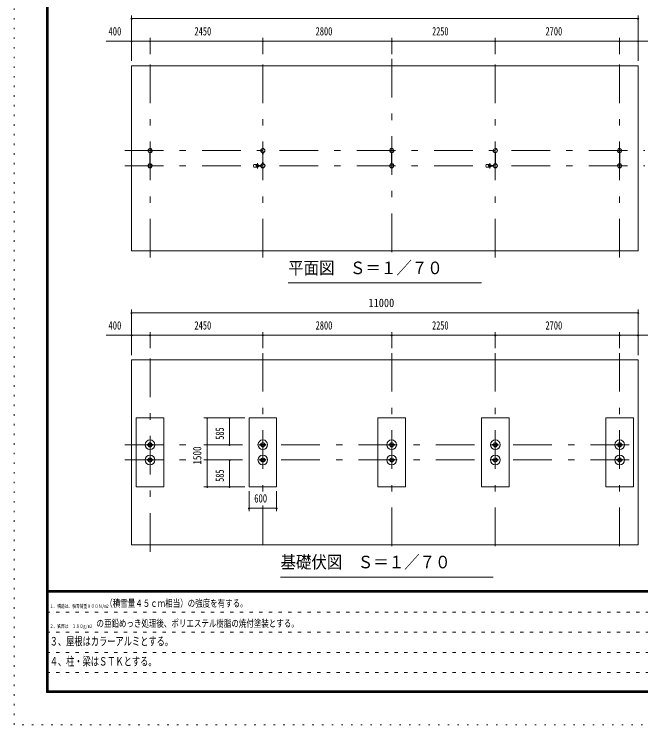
# Model space of a CAD drawing. Units: millimetres, scale not verified. Extents: x -31531 to 31536, y -14700 to 14700.
# Drawn here: x -10044 to 3565, y -14700 to 748 of the extents above; entities that cross this region are included whole.
import ezdxf
from ezdxf.enums import TextEntityAlignment as Align

# ---------------------------------------------------------------- set-up
doc = ezdxf.new("R2010")
doc.units = ezdxf.units.MM
doc.header["$LTSCALE"] = 70
for name, pattern in [('USER1', [3, 1, -2]), ('USER3', [24, 12, -5, 2, -5]), ('USER4', [3, 0.5, -2.5])]:
    doc.linetypes.add(name, pattern=pattern)
doc.layers.add('0-1_0-F1TEXT', color=7, linetype='Continuous')
for name, color, linetype, lineweight in [('0-2_1-07BOLD', 7, 'Continuous', 18), ('0-3_1-27CENTER', 3, 'USER3', 18), ('0-5_1-57DIM', 3, 'Continuous', 18), ('0-C_F-F1PAPER', 5, 'Continuous', 18), ('0-D_F-E_J_ADD', 5, 'USER4', 18)]:
    doc.layers.add(name, color=color, linetype=linetype, lineweight=lineweight)
doc.styles.add('ＭＳ ゴシック', font='')
doc.styles.get('ＭＳ ゴシック').set_extended_font_data('MS Gothic')

msp = doc.modelspace()

# ---------------------------------------------------------------- linework, layer by layer
at = {"layer": '0-2_1-07BOLD'}
for p, q in [((-7494.98, -4392.46), (-7494.98, -372.46)), ((-7099.57, -2292.46), (-7099.57, -2263.38)), ((-7099.57, -2292.46), (-7097.97, -2292.46)), ((-7097.97, -2261.91), (-7097.97, -2503.01)), ((-7091.97, -2503.01), (-7091.97, -2261.91)), ((-4649.57, -2292.46), (-4649.57, -2263.38)), ((-4649.57, -2292.46), (-4647.97, -2292.46)), ((-4647.97, -2261.91), (-4647.97, -2503.01)), ((-4641.97, -2503.01), (-4641.97, -2261.91)), ((-1849.57, -2292.46), (-1849.57, -2263.38)), ((-1849.57, -2292.46), (-1847.97, -2292.46)), ((-1847.97, -2261.91), (-1847.97, -2503.01)), ((-1841.97, -2503.01), (-1841.97, -2261.91)), ((400.43, -2292.46), (400.43, -2263.38)), ((400.43, -2292.46), (402.04, -2292.46)), ((402.04, -2261.91), (402.04, -2503.01)), ((408.03, -2503.01), (408.03, -2261.91)), ((3100.42, -2292.46), (3100.42, -2263.38)), ((3102.03, -2292.46), (3100.42, -2292.46)), ((3102.03, -2503.01), (3102.03, -2261.91)), ((3108.02, -2261.91), (3108.02, -2503.01)), ((3109.63, -2292.46), (3108.02, -2292.46)), ((3109.63, -2292.46), (3109.63, -2263.38)), ((-7099.57, -2472.46), (-7097.97, -2472.46)), ((-7099.57, -2472.46), (-7099.57, -2501.54)), ((-7091.97, -2472.46), (-7090.37, -2472.46)), ((-7090.37, -2472.46), (-7090.37, -2501.54)), ((-4772.49, -2519.96), (-4840.07, -2519.96)), ((-4772.49, -2574.96), (-4840.07, -2574.96)), ((-4735.64, -2544.45), (-4689.42, -2544.45)), ((-4735.64, -2550.45), (-4689.42, -2550.45)), ((-4734.24, -2542.85), (-4690.89, -2542.85)), ((-4734.24, -2552.06), (-4690.89, -2552.06)), ((-4649.57, -2472.46), (-4647.97, -2472.46)), ((-4649.57, -2472.46), (-4649.57, -2501.54)), ((-4641.97, -2472.46), (-4640.37, -2472.46)), ((-4640.37, -2472.46), (-4640.37, -2501.54)), ((-1849.57, -2472.46), (-1847.97, -2472.46)), ((-1849.57, -2472.46), (-1849.57, -2501.54)), ((-1841.97, -2472.46), (-1840.37, -2472.46)), ((-1840.37, -2472.46), (-1840.37, -2501.54)), ((277.51, -2519.96), (209.93, -2519.96)), ((277.51, -2574.96), (209.93, -2574.96)), ((314.37, -2544.45), (360.58, -2544.45)), ((314.37, -2550.45), (360.58, -2550.45)), ((315.76, -2542.85), (359.11, -2542.85)), ((315.76, -2552.06), (359.11, -2552.06)), ((400.43, -2472.46), (402.04, -2472.46)), ((400.43, -2472.46), (400.43, -2501.54)), ((408.03, -2472.46), (409.64, -2472.46)), ((409.64, -2472.46), (409.64, -2501.54)), ((3109.63, -2472.46), (3108.02, -2472.46)), ((3109.63, -2472.46), (3109.63, -2501.54)), ((3505.03, -4392.46), (-7494.98, -4392.46)), ((3505.03, -6767.46), (-7494.98, -6767.46)), ((-7494.98, -10787.46), (-7494.98, -6767.46)), ((3505.03, -6767.46), (3505.03, -10787.46)), ((-6794.98, -9527.46), (-6794.98, -8027.46)), ((-4344.97, -9527.46), (-4344.97, -8027.46)), ((-2144.97, -8027.46), (-1544.97, -8027.46)), ((-2144.97, -9527.46), (-2144.97, -8027.46)), ((705.02, -9527.46), (705.02, -8027.46)), ((2805.02, -8027.46), (3405.02, -8027.46)), ((2805.02, -9527.46), (2805.02, -8027.46)), ((-7159.98, -8605.96), (-7139.05, -8605.96)), ((-7159.98, -8618.96), (-7159.98, -8605.96)), ((-7159.98, -8618.96), (-7139.05, -8618.96)), ((-7134.8, -8605.96), (-7055.15, -8605.96)), ((-7134.8, -8618.96), (-7055.15, -8618.96)), ((-7050.9, -8605.96), (-7029.97, -8605.96)), ((-4709.98, -8605.96), (-4689.05, -8605.96)), ((-4709.98, -8618.96), (-4709.98, -8605.96)), ((-4709.98, -8618.96), (-4689.05, -8618.96)), ((-4684.8, -8605.96), (-4605.15, -8605.96)), ((-4684.8, -8618.96), (-4605.15, -8618.96)), ((-4600.9, -8605.96), (-4579.97, -8605.96)), ((-1909.98, -8605.96), (-1889.05, -8605.96)), ((-1909.98, -8618.96), (-1909.98, -8605.96)), ((-1909.98, -8618.96), (-1889.05, -8618.96)), ((-1884.8, -8605.96), (-1805.15, -8605.96)), ((-1884.8, -8618.96), (-1805.15, -8618.96)), ((-1800.9, -8605.96), (-1779.97, -8605.96)), ((340.03, -8605.96), (360.95, -8605.96)), ((340.03, -8618.96), (340.03, -8605.96)), ((340.03, -8618.96), (360.95, -8618.96)), ((365.2, -8605.96), (444.85, -8605.96)), ((365.2, -8618.96), (444.85, -8618.96)), ((449.1, -8605.96), (470.03, -8605.96)), ((3040.02, -8605.96), (3060.95, -8605.96)), ((3040.02, -8618.96), (3040.02, -8605.96)), ((3040.02, -8618.96), (3060.95, -8618.96)), ((3065.2, -8605.96), (3144.85, -8605.96)), ((3065.2, -8618.96), (3144.85, -8618.96)), ((3149.1, -8605.96), (3170.03, -8605.96)), ((-7159.98, -8948.96), (-7139.05, -8948.96)), ((-7134.8, -8935.96), (-7055.15, -8935.96)), ((-7134.8, -8948.96), (-7055.15, -8948.96)), ((-7050.9, -8935.96), (-7029.97, -8935.96)), ((-7050.9, -8948.96), (-7029.97, -8948.96)), ((-7029.97, -8948.96), (-7029.97, -8935.96)), ((-4709.98, -8935.96), (-4689.05, -8935.96)), ((-4709.98, -8948.96), (-4709.98, -8935.96)), ((-4709.98, -8948.96), (-4689.05, -8948.96)), ((-4684.8, -8935.96), (-4605.15, -8935.96)), ((-4684.8, -8948.96), (-4605.15, -8948.96)), ((-4600.9, -8935.96), (-4579.97, -8935.96)), ((-4600.9, -8948.96), (-4579.97, -8948.96)), ((-4579.97, -8948.96), (-4579.97, -8935.96)), ((-1909.98, -8935.96), (-1889.05, -8935.96)), ((-1909.98, -8948.96), (-1909.98, -8935.96)), ((-1909.98, -8948.96), (-1889.05, -8948.96)), ((-1884.8, -8935.96), (-1805.15, -8935.96)), ((-1884.8, -8948.96), (-1805.15, -8948.96)), ((-1800.9, -8935.96), (-1779.97, -8935.96)), ((340.03, -8935.96), (360.95, -8935.96)), ((340.03, -8948.96), (340.03, -8935.96)), ((340.03, -8948.96), (360.95, -8948.96)), ((365.2, -8935.96), (444.85, -8935.96)), ((365.2, -8948.96), (444.85, -8948.96)), ((449.1, -8935.96), (470.03, -8935.96)), ((449.1, -8948.96), (470.03, -8948.96)), ((470.03, -8948.96), (470.03, -8935.96)), ((3040.02, -8935.96), (3060.95, -8935.96)), ((3040.02, -8948.96), (3040.02, -8935.96)), ((3040.02, -8948.96), (3060.95, -8948.96)), ((3065.2, -8935.96), (3144.85, -8935.96)), ((3065.2, -8948.96), (3144.85, -8948.96)), ((3149.1, -8935.96), (3170.03, -8935.96)), ((-7394.98, -9527.46), (-6794.98, -9527.46)), ((-4944.98, -9527.46), (-4344.97, -9527.46)), ((105.03, -9527.46), (705.02, -9527.46)), ((3505.03, -10787.46), (-7494.98, -10787.46))]:
    msp.add_line(p, q, dxfattribs=at)
for points in [[(3505.03, -4392.46), (3505.03, -372.46), (-7494.98, -372.46)], [(-7091.97, -2292.46), (-7090.37, -2292.46), (-7090.37, -2263.38)], [(-4641.97, -2292.46), (-4640.37, -2292.46), (-4640.37, -2263.38)], [(-1841.97, -2292.46), (-1840.37, -2292.46), (-1840.37, -2263.38)], [(408.03, -2292.46), (409.64, -2292.46), (409.64, -2263.38)], [(3102.03, -2472.46), (3100.42, -2472.46), (3100.42, -2501.54)], [(-7394.98, -9527.46), (-7394.98, -8027.46), (-6794.98, -8027.46)], [(-4944.98, -9527.46), (-4944.98, -8027.46), (-4344.97, -8027.46)], [(-2144.97, -9527.46), (-1544.97, -9527.46), (-1544.97, -8027.46)], [(105.03, -9527.46), (105.03, -8027.46), (705.02, -8027.46)], [(2805.02, -9527.46), (3405.02, -9527.46), (3405.02, -8027.46)], [(-7050.9, -8618.96), (-7029.97, -8618.96), (-7029.97, -8605.96)], [(-4600.9, -8618.96), (-4579.97, -8618.96), (-4579.97, -8605.96)], [(-1800.9, -8618.96), (-1779.97, -8618.96), (-1779.97, -8605.96)], [(449.1, -8618.96), (470.03, -8618.96), (470.03, -8605.96)], [(3149.1, -8618.96), (3170.03, -8618.96), (3170.03, -8605.96)], [(-7159.98, -8948.96), (-7159.98, -8935.96), (-7139.05, -8935.96)], [(-1800.9, -8948.96), (-1779.97, -8948.96), (-1779.97, -8935.96)], [(3149.1, -8948.96), (3170.03, -8948.96), (3170.03, -8935.96)]]:
    msp.add_lwpolyline(points, dxfattribs=at)
for centre, radius in [((-7094.98, -2217.46), 44.55), ((-7094.98, -2217.46), 40.35), ((-7094.98, -2169.06), 2.25), ((-4644.97, -2217.46), 44.55), ((-4644.97, -2217.46), 40.35), ((-4644.97, -2169.06), 2.25), ((-1844.97, -2217.46), 44.55), ((-1844.97, -2217.46), 40.35), ((-1844.97, -2169.06), 3.85), ((-1844.97, -2169.06), 2.25), ((405.03, -2217.46), 44.55), ((405.03, -2217.46), 40.35), ((405.03, -2169.06), 2.25), ((3105.03, -2217.46), 44.55), ((3105.03, -2217.46), 40.35), ((3105.03, -2169.06), 2.25), ((-7094.98, -2547.46), 44.55), ((-7094.98, -2547.46), 40.35), ((-7094.98, -2595.86), 2.25), ((-4794.32, -2547.46), 2.25), ((-4762.97, -2547.46), 27.5), ((-4644.97, -2547.46), 46.15), ((-4644.97, -2547.46), 44.55), ((-4644.97, -2547.46), 40.35), ((-4644.97, -2595.86), 2.25), ((-4596.57, -2547.46), 2.25), ((-1844.97, -2547.46), 44.55), ((-1844.97, -2547.46), 40.35), ((-1844.97, -2595.86), 3.85), ((-1844.97, -2595.86), 2.25), ((255.68, -2547.46), 2.25), ((287.03, -2547.46), 27.5), ((405.03, -2547.46), 46.15), ((405.03, -2547.46), 44.55), ((405.03, -2547.46), 40.35), ((405.03, -2595.86), 2.25), ((453.43, -2547.46), 2.25), ((3105.03, -2547.46), 44.55), ((3105.03, -2547.46), 40.35), ((3105.03, -2595.86), 2.25), ((-7094.98, -8612.46), 105), ((-7094.98, -8612.46), 44.55), ((-7094.98, -8612.46), 40.35), ((-4644.98, -8612.46), 105), ((-4644.98, -8612.46), 44.55), ((-4644.98, -8612.46), 40.35), ((-1844.97, -8612.46), 105), ((-1844.97, -8612.46), 44.55), ((-1844.97, -8612.46), 40.35), ((405.02, -8612.46), 105), ((405.02, -8612.46), 44.55), ((405.02, -8612.46), 40.35), ((3105.03, -8612.46), 105), ((3105.03, -8612.46), 44.55), ((3105.03, -8612.46), 40.35), ((-7094.98, -8942.46), 105), ((-7094.98, -8942.46), 44.55), ((-7094.98, -8942.46), 40.35), ((-4644.98, -8942.46), 105), ((-4644.98, -8942.46), 44.55), ((-4644.98, -8942.46), 40.35), ((-1844.97, -8942.46), 105), ((-1844.97, -8942.46), 44.55), ((-1844.97, -8942.46), 40.35), ((405.02, -8942.46), 105), ((405.02, -8942.46), 44.55), ((405.02, -8942.46), 40.35), ((3105.02, -8942.46), 105), ((3105.02, -8942.46), 44.55), ((3105.02, -8942.46), 40.35)]:
    msp.add_circle(centre, radius, dxfattribs=at)
for centre, radius, start, end in [((-7094.97, -2217.46), 46.15, 93.78961, 264.28209), ((-7094.98, -2169.06), 3.85, 322.09525, 270.00276), ((-7094.97, -2217.46), 46.15, 275.72758, 90.00154), ((-4644.97, -2217.46), 46.15, 93.78961, 264.28209), ((-4644.97, -2169.06), 3.85, 322.09525, 270.00276), ((-4644.97, -2217.46), 46.15, 275.72758, 90.00154), ((-1844.97, -2217.46), 46.15, 275.71791, 264.28209), ((405.03, -2217.46), 46.15, 93.78961, 264.28209), ((405.03, -2169.06), 3.85, 322.09525, 270.00276), ((405.03, -2217.46), 46.15, 275.72758, 90.00154), ((3105.03, -2217.46), 46.15, 89.99846, 264.27242), ((3105.03, -2169.06), 3.85, 269.99724, 217.90475), ((3105.03, -2217.46), 46.15, 275.71791, 86.21039), ((-7094.97, -2547.46), 46.15, 95.71837, 266.21085), ((-7094.98, -2595.86), 3.85, 90, 37.90752), ((-7094.97, -2547.46), 46.15, 269.99892, 84.27287), ((-4804.58, -2547.46), 44.9, 142.23546, 217.76454), ((-4794.32, -2547.46), 3.85, 51.34222, 0), ((-4762.97, -2547.46), 29.1, 9.09488, 180), ((-4762.97, -2547.46), 29.1, 185.93016, 350.90877), ((-4745.57, -2547.46), 44.9, 142.23546, 160.41136), ((-4745.57, -2547.46), 44.9, 199.58864, 217.76454), ((-4644.97, -2595.86), 3.85, 90, 37.90752), ((-4596.57, -2547.46), 3.85, 180, 127.90752), ((-1844.97, -2547.46), 46.15, 95.71837, 84.28163), ((245.43, -2547.46), 44.9, 142.23546, 217.76454), ((255.68, -2547.46), 3.85, 51.34222, 0), ((287.03, -2547.46), 29.1, 9.09488, 180), ((287.03, -2547.46), 29.1, 185.93016, 350.90877), ((304.43, -2547.46), 44.9, 142.23546, 160.41136), ((304.43, -2547.46), 44.9, 199.58864, 217.76454), ((405.03, -2595.86), 3.85, 90, 37.90752), ((453.43, -2547.46), 3.85, 180, 127.90752), ((3105.03, -2547.46), 46.15, 95.72713, 270.00108), ((3105.03, -2595.86), 3.85, 142.09248, 90), ((3105.03, -2547.46), 46.15, 273.78915, 84.28163)]:
    msp.add_arc(centre, radius, start, end, dxfattribs=at)
at = {"layer": '0-3_1-27CENTER'}
for p, q in [((-7094.98, -4542.46), (-7094.98, -222.46)), ((-4644.97, -4542.46), (-4644.97, -222.46)), ((-1844.97, -222.46), (-1844.97, -4542.46)), ((405.03, -4542.46), (405.03, -222.46)), ((3105.03, -4542.46), (3105.03, -222.46)), ((-7644.98, -2217.46), (3655.03, -2217.46)), ((-7644.98, -2547.46), (3655.03, -2547.46)), ((-4762.97, -2492.46), (-4762.97, -2602.46)), ((-4712.5, -2558.22), (-4712.5, -2536.69)), ((287.03, -2492.46), (287.03, -2602.46)), ((337.5, -2558.22), (337.5, -2536.69)), ((-7094.98, -10937.46), (-7094.98, -6617.46)), ((-4644.98, -6617.46), (-4644.98, -9647.46)), ((-1844.97, -6617.46), (-1844.97, -10937.46)), ((405.02, -6617.46), (405.02, -10937.46)), ((3105.03, -6617.46), (3105.03, -10937.46)), ((-7644.98, -8612.46), (-6205.89, -8612.46)), ((-5924.98, -8612.46), (3655.02, -8612.46)), ((-7644.98, -8942.46), (-6205.89, -8942.46)), ((-5924.98, -8942.46), (3655.02, -8942.46)), ((-4644.98, -9932.27), (-4644.98, -10937.46))]:
    msp.add_line(p, q, dxfattribs=at)
at = {"layer": '0-5_1-57DIM'}
for p, q in [((-7480.98, 652.54), (-7508.98, 652.54)), ((-7494.98, -267.46), (-7494.98, 722.54)), ((-7494.98, 652.54), (3505.03, 652.54)), ((3519.03, 652.54), (3491.03, 652.54)), ((3505.03, -267.46), (3505.03, 722.54)), ((-8044.48, 162.54), (4054.53, 162.54)), ((-7480.98, 162.54), (-7508.98, 162.54)), ((-7080.98, 162.54), (-7108.98, 162.54)), ((-7094.98, -117.46), (-7094.98, 232.54)), ((-4630.98, 162.54), (-4658.98, 162.54)), ((-4644.97, -117.46), (-4644.97, 232.54)), ((-1830.97, 162.54), (-1858.97, 162.54)), ((-1844.97, -117.46), (-1844.97, 232.54)), ((419.03, 162.54), (391.03, 162.54)), ((405.03, -117.46), (405.03, 232.54)), ((3119.03, 162.54), (3091.03, 162.54)), ((3105.03, -117.46), (3105.03, 232.54)), ((3519.03, 162.54), (3491.03, 162.54)), ((105.02, -5092.46), (-4094.98, -5092.46)), ((-7494.98, -6662.46), (-7494.98, -5672.46)), ((3505.03, -6662.46), (3505.03, -5672.46)), ((-7480.98, -5742.46), (-7508.98, -5742.46)), ((-7494.98, -5742.46), (3505.03, -5742.46)), ((3519.03, -5742.46), (3491.03, -5742.46)), ((-7094.98, -6512.46), (-7094.98, -6162.46)), ((-4644.98, -6512.46), (-4644.98, -6162.46)), ((-1844.97, -6512.46), (-1844.97, -6162.46)), ((405.02, -6512.46), (405.02, -6162.46)), ((3105.03, -6512.46), (3105.03, -6162.46)), ((-8044.48, -6232.46), (4054.53, -6232.46)), ((-7480.98, -6232.46), (-7508.98, -6232.46)), ((-7080.98, -6232.46), (-7108.98, -6232.46)), ((-4630.98, -6232.46), (-4658.98, -6232.46)), ((-1830.98, -6232.46), (-1858.98, -6232.46)), ((419.02, -6232.46), (391.02, -6232.46)), ((3119.02, -6232.46), (3091.02, -6232.46)), ((3519.03, -6232.46), (3491.03, -6232.46)), ((-5034.98, -8027.46), (-5924.98, -8027.46)), ((-5840.98, -8027.46), (-5868.98, -8027.46)), ((-5854.98, -8027.46), (-5854.98, -9527.46)), ((-5350.98, -8027.46), (-5378.98, -8027.46)), ((-5364.98, -8027.46), (-5364.98, -8612.46)), ((-5350.98, -8612.46), (-5378.98, -8612.46)), ((-5350.98, -8942.46), (-5378.98, -8942.46)), ((-5364.98, -8942.46), (-5364.98, -9527.46)), ((-5034.98, -9527.46), (-5924.98, -9527.46)), ((-5840.98, -9527.46), (-5868.98, -9527.46)), ((-5350.98, -9527.46), (-5378.98, -9527.46)), ((-4944.98, -9617.46), (-4944.98, -10052.27)), ((-4344.97, -9617.46), (-4344.97, -10052.27)), ((-4930.98, -9992.27), (-4958.98, -9992.27)), ((-4944.98, -9992.27), (-4344.97, -9992.27)), ((-4330.97, -9992.27), (-4358.97, -9992.27)), ((358.89, -11487.46), (-4261.11, -11487.46))]:
    msp.add_line(p, q, dxfattribs=at)
for centre in [(-7494.98, 652.54), (3505.03, 652.54), (-7494.98, 162.54), (-7094.98, 162.54), (-4644.98, 162.54), (-1844.97, 162.54), (405.03, 162.54), (3105.03, 162.54), (3505.03, 162.54), (-7494.98, -5742.46), (3505.03, -5742.46), (-7494.98, -6232.46), (-7094.98, -6232.46), (-4644.98, -6232.46), (-1844.98, -6232.46), (405.02, -6232.46), (3105.02, -6232.46), (3505.03, -6232.46), (-5854.98, -8027.46), (-5364.98, -8027.46), (-5364.98, -8612.46), (-5364.98, -8942.46), (-5854.98, -9527.46), (-5364.98, -9527.46), (-4944.98, -9992.27), (-4344.97, -9992.27)]:
    msp.add_arc(centre, 14, 180, 0, dxfattribs=at)
at = {"layer": '0-C_F-F1PAPER'}
for p, q in [((-9344.43, 14140), (-9344.43, -14000)), ((-9340.93, 14136.5), (-9340.93, -13996.5)), ((-9337.43, 14133), (-9337.43, -13993)), ((-9333.93, 14129.5), (-9333.93, -13989.5)), ((-9330.43, 14126), (-9330.43, -13986)), ((-9326.93, 14122.5), (-9326.93, -13982.5)), ((-9323.43, 14119), (-9323.43, -13979)), ((-9319.93, 14115.5), (-9319.93, -13975.5)), ((-9316.43, 14112), (-9316.43, -13972)), ((-9312.93, 14108.5), (-9312.93, -13968.5)), ((-9309.43, 14105), (-9309.43, -13965)), ((30800.57, -11781), (-9309.43, -11781)), ((30800.57, -11784.5), (-9309.43, -11784.5)), ((30800.57, -11788), (-9309.43, -11788)), ((30800.57, -11791.5), (-9309.43, -11791.5)), ((30800.57, -11795), (-9309.43, -11795)), ((30800.57, -11798.5), (-9309.43, -11798.5)), ((30800.57, -11802), (-9309.43, -11802)), ((30800.57, -11805.5), (-9309.43, -11805.5)), ((30800.57, -11809), (-9309.43, -11809)), ((30800.57, -11812.5), (-9309.43, -11812.5)), ((30800.57, -11816), (-9309.43, -11816)), ((-9344.43, -14000), (30835.57, -14000)), ((-9337.43, -13993), (30828.57, -13993)), ((-9330.43, -13986), (30821.57, -13986)), ((-9323.43, -13979), (30814.56, -13979)), ((-9309.43, -13965), (30800.57, -13965))]:
    msp.add_line(p, q, dxfattribs=at)
at = {"layer": '0-C_F-F1PAPER', "color": 6, "linetype": 'USER1'}
for p, q in [((-9344.43, -12252.8), (16205.57, -12252.8)), ((-9344.43, -12689.6), (16205.57, -12689.6)), ((-9344.43, -13126.4), (16205.57, -13126.4)), ((-9344.43, -13563.2), (12694.37, -13563.2))]:
    msp.add_line(p, q, dxfattribs=at)
at = {"layer": '0-C_F-F1PAPER'}
for points in [[(-9340.93, -13996.5), (30832.06, -13996.5), (30832.06, 14136.5)], [(-9333.93, -13989.5), (30825.07, -13989.5), (30825.07, 14129.5)], [(-9326.93, -13982.5), (30818.07, -13982.5), (30818.07, 14122.5)], [(-9319.93, -13975.5), (30811.07, -13975.5), (30811.07, 14115.5)], [(-9316.43, -13972), (30807.57, -13972), (30807.57, 14112)], [(-9312.93, -13968.5), (30804.07, -13968.5), (30804.07, 14108.5)]]:
    msp.add_lwpolyline(points, dxfattribs=at)
at = {"layer": '0-D_F-E_J_ADD'}
msp.add_line((31535.57, -14700), (-10044.43, -14700), dxfattribs=at)
msp.add_lwpolyline([(-10044.43, -14700), (-10044.43, 14700), (31535.57, 14700)], dxfattribs=at)

# ---------------------------------------------------------------- texts
at = {"layer": '0-1_0-F1TEXT', "style": 'ＭＳ ゴシック'}
for s, height, width, p in [('（積雪量４５ｃｍ相当）の強度を有する。', 155, 0.75, (-8066.94, -12182.8)), ('１、構造は、積雪荷重９００Ｎ/m2', 77.49, 0.75, (-9274.43, -12182.8)), ('２、鉄部は\u3000１８０g/m2', 77.49, 0.75, (-9274.43, -12619.6)), ('\u3000の亜鉛めっき処理後、ポリエステル樹脂の焼付塗装とする。', 155, 0.75, (-8420.99, -12619.6)), ('３、屋根はカラーアルミとする。', 182.3, 0.7, (-9274.43, -13031.53)), ('４、柱・梁はＳＴＫとする。', 182.3, 0.7, (-9274.43, -13468.33))]:
    msp.add_text(s, height=height, dxfattribs=dict(at, width=width)).set_placement(p, align=Align.BOTTOM_LEFT)
at = {"layer": '0-5_1-57DIM', "color": 7, "style": 'ＭＳ ゴシック'}
for s, height, width, p in [('400', 182.3, 0.75, (-7997.4, 232.54)), ('2450', 182.3, 0.7, (-6130.39, 232.54)), ('2800', 182.3, 0.7, (-3498.75, 232.54)), ('2250', 182.3, 0.65, (-967.33, 232.54)), ('2700', 182.3, 0.7, (1493.78, 232.54)), ('平面図\u3000Ｓ＝１／７０', 273.5, 0.9, (-4094.98, -4985.15)), ('11000', 182.3, 0.9, (-2349.24, -5672.46)), ('400', 182.3, 0.75, (-7997.4, -6162.46)), ('2450', 182.3, 0.7, (-6130.39, -6162.46)), ('2800', 182.3, 0.7, (-3498.76, -6162.46)), ('2250', 182.3, 0.65, (-967.33, -6162.46)), ('2700', 182.3, 0.7, (1493.78, -6162.46)), ('600', 182.3, 0.75, (-4830.98, -9922.27)), ('基礎伏図\u3000Ｓ＝１／７０', 273.5, 0.9, (-4261.11, -11380.15))]:
    msp.add_text(s, height=height, dxfattribs=dict(at, width=width)).set_placement(p, align=Align.BOTTOM_LEFT)
for s, width, p in [('585', 0.65, (-5434.98, -8501.81)), ('1500', 0.8, (-5924.98, -9044.83)), ('585', 0.65, (-5434.98, -9416.81))]:
    msp.add_text(s, height=182.3, rotation=90, dxfattribs=dict(at, width=width)).set_placement(p, align=Align.BOTTOM_LEFT)

doc.saveas('drawing.dxf')
